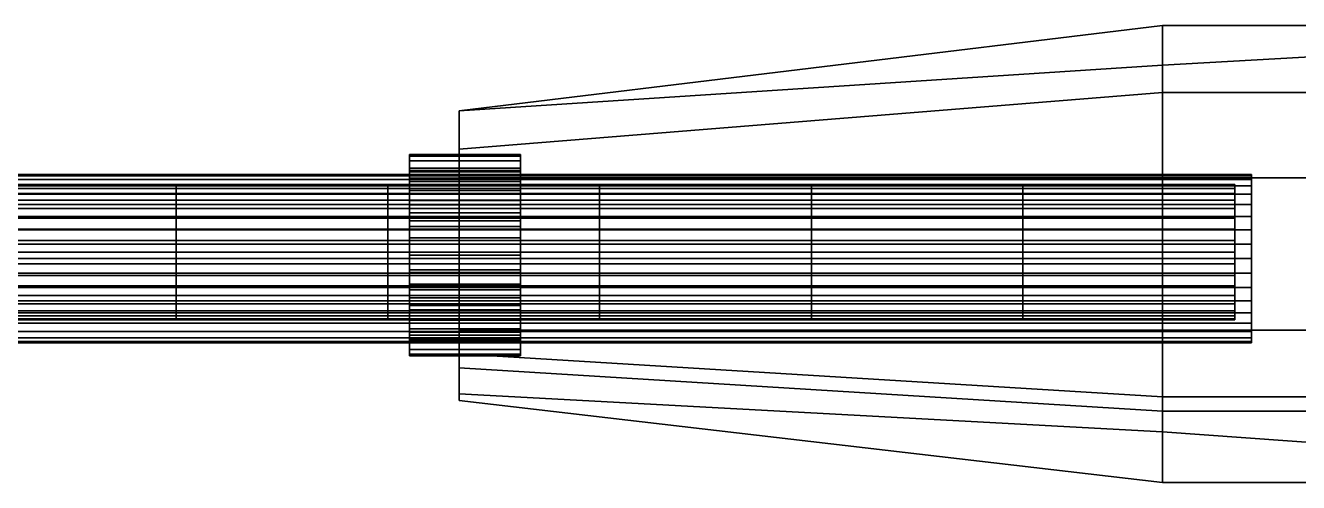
# Model space of a CAD drawing. Extents: x -1.17 to 1.57, y -0.07 to 0.07.
# Drawn here: x -0.6474 to -0.2374, y -0.0736 to 0.0736 of the extents above; entities that cross this region are included whole.
import ezdxf

# ---------------------------------------------------------------- set-up
doc = ezdxf.new("R2010")
doc.units = 0
doc.layers.add('CA_ON', color=88, linetype='CONTINUOUS')
doc.layers.add('CUBO_2', color=88, linetype='CONTINUOUS')

msp = doc.modelspace()

# ---------------------------------------------------------------- meshes
at = {"layer": 'CA_ON'}
mesh = msp.add_polyface(dxfattribs=at)
corners = [(-0.5988, -0.0199, 2.2232), (-0.5307, -0.0199, 2.2232), (-0.5307, -0.0209, 2.2196), (-0.5988, -0.0209, 2.2196), (-0.5307, -0.0212, 2.2158), (-0.5988, -0.0212, 2.2158), (-0.5307, -0.0209, 2.2121), (-0.5988, -0.0209, 2.2121), (-0.5307, -0.0199, 2.2085), (-0.5988, -0.0199, 2.2085), (-0.5307, -0.0183, 2.2051), (-0.5988, -0.0183, 2.2051), (-0.5307, -0.0161, 2.2021), (-0.5988, -0.0161, 2.2021), (-0.5307, -0.0134, 2.1994), (-0.5988, -0.0134, 2.1994), (-0.5307, -0.0103, 2.1973), (-0.5988, -0.0103, 2.1973), (-0.5307, -0.0069, 2.1957), (-0.5988, -0.0069, 2.1957), (-0.5307, -0.0032, 2.1948), (-0.5988, -0.0032, 2.1948), (-0.5307, 0.0006, 2.1944), (-0.5988, 0.0006, 2.1944), (-0.5237, -0.0004, 2.1384), (-0.5237, -0.0004, 2.1061), (-0.5237, 0.0052, 2.1065), (-0.5237, 0.0107, 2.108), (-0.5237, 0.0158, 2.1104), (-0.5237, 0.0204, 2.1136), (-0.5237, 0.0244, 2.1176), (-0.5237, 0.0276, 2.1222), (-0.5237, 0.03, 2.1274), (-0.5237, 0.0315, 2.1328), (-0.5237, 0.032, 2.1384), (-0.5237, 0.0315, 2.1441), (-0.5237, 0.03, 2.1495), (-0.5237, 0.0276, 2.1546), (-0.5237, 0.0244, 2.1593), (-0.5237, 0.0204, 2.1632), (-0.5237, 0.0158, 2.1665), (-0.5237, 0.0107, 2.1689), (-0.5237, 0.0052, 2.1703), (-0.5237, -0.0004, 2.1708), (-0.5237, -0.006, 2.1703), (-0.5237, -0.0115, 2.1689), (-0.5237, -0.0166, 2.1665), (-0.5237, -0.0212, 2.1632)]
mesh.append_faces([[corners[k] for k in face] for face in [(0, 1, 2, 3), (3, 2, 4, 5), (5, 4, 6, 7), (7, 6, 8, 9), (9, 8, 10, 11), (11, 10, 12, 13), (13, 12, 14, 15), (15, 14, 16, 17), (17, 16, 18, 19), (19, 18, 20, 21), (21, 20, 22, 23), (24, 25, 26, 26), (24, 26, 27, 27), (24, 27, 28, 28), (24, 28, 29, 29), (24, 29, 30, 30), (24, 30, 31, 31), (24, 31, 32, 32), (24, 32, 33, 33), (24, 33, 34, 34), (24, 34, 35, 35), (24, 35, 36, 36), (24, 36, 37, 37), (24, 37, 38, 38), (24, 38, 39, 39), (24, 39, 40, 40), (24, 40, 41, 41), (24, 41, 42, 42), (24, 42, 43, 43), (24, 43, 44, 44), (24, 44, 45, 45), (24, 45, 46, 46), (24, 46, 47, 47)]])
mesh = msp.add_polyface(dxfattribs=at)
corners = [(-0.5307, 0.0173, 2.2021), (-0.4625, 0.0173, 2.2021), (-0.4625, 0.0195, 2.2051), (-0.5307, 0.0195, 2.2051), (-0.4625, 0.0211, 2.2085), (-0.5307, 0.0211, 2.2085), (-0.4625, 0.0221, 2.2121), (-0.5307, 0.0221, 2.2121), (-0.4625, 0.0224, 2.2158), (-0.5307, 0.0224, 2.2158), (-0.5237, 0.0158, 2.1104), (-0.488, 0.0158, 2.1104), (-0.488, 0.0204, 2.1136), (-0.5237, 0.0204, 2.1136), (-0.488, 0.0244, 2.1176), (-0.5237, 0.0244, 2.1176), (-0.488, 0.0276, 2.1222), (-0.5237, 0.0276, 2.1222), (-0.488, 0.03, 2.1274), (-0.5237, 0.03, 2.1274), (-0.488, 0.0315, 2.1328), (-0.5237, 0.0315, 2.1328), (-0.488, 0.032, 2.1384), (-0.5237, 0.032, 2.1384), (-0.488, 0.0315, 2.1441), (-0.5237, 0.0315, 2.1441), (-0.488, 0.03, 2.1495), (-0.5237, 0.03, 2.1495), (-0.488, 0.0276, 2.1546), (-0.5237, 0.0276, 2.1546), (-0.488, 0.0244, 2.1593), (-0.5237, 0.0244, 2.1593), (-0.488, 0.0204, 2.1632), (-0.5237, 0.0204, 2.1632), (-0.488, 0.0158, 2.1665), (-0.5237, 0.0158, 2.1665), (-0.5237, 0.0172, 2.1949), (-0.488, 0.0172, 2.1949), (-0.488, 0.0205, 2.1982), (-0.5237, 0.0205, 2.1982), (-0.5237, -0.0004, 2.2158), (-0.5237, 0.0233, 2.2021), (-0.488, 0.0233, 2.2021), (-0.5237, 0.0253, 2.2065), (-0.488, 0.0253, 2.2065), (-0.5237, 0.0265, 2.2111), (-0.488, 0.0265, 2.2111), (-0.5237, 0.0269, 2.2158), (-0.488, 0.0269, 2.2158), (-0.5237, 0.0265, 2.2205), (-0.488, 0.0265, 2.2205), (-0.5237, 0.0253, 2.2251), (-0.488, 0.0253, 2.2251), (-0.5237, 0.0233, 2.2295), (-0.488, 0.0233, 2.2295), (-0.488, 0.0205, 2.2334), (-0.5237, 0.0205, 2.2334), (-0.488, 0.0172, 2.2367), (-0.5237, 0.0172, 2.2367)]
mesh.append_faces([[corners[k] for k in face] for face in [(0, 1, 2, 3), (3, 2, 4, 5), (5, 4, 6, 7), (7, 6, 8, 9), (10, 11, 12, 13), (13, 12, 14, 15), (15, 14, 16, 17), (17, 16, 18, 19), (19, 18, 20, 21), (21, 20, 22, 23), (23, 22, 24, 25), (25, 24, 26, 27), (27, 26, 28, 29), (29, 28, 30, 31), (31, 30, 32, 33), (33, 32, 34, 35), (36, 37, 38, 39), (40, 39, 41, 41), (39, 38, 42, 41), (40, 41, 43, 43), (41, 42, 44, 43), (40, 43, 45, 45), (43, 44, 46, 45), (40, 45, 47, 47), (45, 46, 48, 47), (40, 47, 49, 49), (47, 48, 50, 49), (40, 49, 51, 51), (49, 50, 52, 51), (40, 51, 53, 53), (51, 52, 54, 53), (53, 54, 55, 56), (56, 55, 57, 58)]])
mesh = msp.add_polyface(dxfattribs=at)
corners = [(-0.5307, 0.0224, 2.2158), (-0.4625, 0.0224, 2.2158), (-0.4625, 0.0221, 2.2196), (-0.5307, 0.0221, 2.2196), (-0.4625, 0.0211, 2.2232), (-0.5307, 0.0211, 2.2232), (-0.4625, 0.0195, 2.2265), (-0.5307, 0.0195, 2.2265), (-0.4625, 0.0173, 2.2296), (-0.5307, 0.0173, 2.2296), (-0.4625, 0.0146, 2.2322), (-0.5307, 0.0146, 2.2322), (-0.4625, 0.0115, 2.2344), (-0.5307, 0.0115, 2.2344), (-0.4625, 0.008, 2.236), (-0.5307, 0.008, 2.236), (-0.4625, 0.0044, 2.2369), (-0.5307, 0.0044, 2.2369), (-0.4625, 0.0006, 2.2372), (-0.5307, 0.0006, 2.2372), (-0.4625, -0.0032, 2.2369), (-0.5307, -0.0032, 2.2369), (-0.5307, -0.0032, 2.1948), (-0.4625, -0.0032, 2.1948), (-0.4625, 0.0006, 2.1944), (-0.5307, 0.0006, 2.1944), (-0.488, -0.0004, 2.1061), (-0.488, -0.0004, 2.1384), (-0.488, 0.0052, 2.1065), (-0.488, 0.0107, 2.108), (-0.488, 0.0158, 2.1104), (-0.488, 0.0204, 2.1136), (-0.488, 0.0244, 2.1176), (-0.488, 0.0276, 2.1222), (-0.488, 0.03, 2.1274), (-0.488, 0.0315, 2.1328), (-0.488, 0.032, 2.1384), (-0.488, 0.0315, 2.1441), (-0.488, 0.03, 2.1495), (-0.488, 0.0276, 2.1546), (-0.488, 0.0244, 2.1593), (-0.488, 0.0204, 2.1632), (-0.488, 0.0158, 2.1665), (-0.488, 0.0107, 2.1689), (-0.488, 0.0052, 2.1703), (-0.488, -0.0004, 2.1708), (-0.488, -0.006, 2.1703), (-0.488, -0.006, 2.1065), (-0.488, -0.0004, 2.1885), (-0.488, -0.0004, 2.2158), (-0.488, 0.0043, 2.1889), (-0.488, 0.0089, 2.1901)]
mesh.append_faces([[corners[k] for k in face] for face in [(0, 1, 2, 3), (3, 2, 4, 5), (5, 4, 6, 7), (7, 6, 8, 9), (9, 8, 10, 11), (11, 10, 12, 13), (13, 12, 14, 15), (15, 14, 16, 17), (17, 16, 18, 19), (19, 18, 20, 21), (22, 23, 24, 25), (26, 27, 28, 28), (28, 27, 29, 29), (29, 27, 30, 30), (30, 27, 31, 31), (31, 27, 32, 32), (32, 27, 33, 33), (33, 27, 34, 34), (34, 27, 35, 35), (35, 27, 36, 36), (36, 27, 37, 37), (37, 27, 38, 38), (38, 27, 39, 39), (39, 27, 40, 40), (40, 27, 41, 41), (41, 27, 42, 42), (42, 27, 43, 43), (43, 27, 44, 44), (44, 27, 45, 45), (45, 27, 46, 46), (47, 27, 26, 26), (48, 49, 50, 50), (50, 49, 51, 51)]])
mesh = msp.add_polyface(dxfattribs=at)
corners = [(-0.667, 0.0044, 2.1948), (-0.5988, 0.0044, 2.1948), (-0.5988, 0.008, 2.1957), (-0.667, 0.008, 2.1957), (-0.5988, 0.0115, 2.1973), (-0.667, 0.0115, 2.1973), (-0.5988, 0.0146, 2.1994), (-0.667, 0.0146, 2.1994), (-0.5988, 0.0173, 2.2021), (-0.667, 0.0173, 2.2021), (-0.5988, 0.0195, 2.2051), (-0.667, 0.0195, 2.2051), (-0.5988, 0.0211, 2.2085), (-0.667, 0.0211, 2.2085), (-0.5988, 0.0221, 2.2121), (-0.667, 0.0221, 2.2121), (-0.5988, 0.0224, 2.2158), (-0.667, 0.0224, 2.2158), (-0.5988, 0.0221, 2.2196), (-0.667, 0.0221, 2.2196), (-0.5988, 0.0211, 2.2232), (-0.667, 0.0211, 2.2232), (-0.5988, 0.0195, 2.2265), (-0.667, 0.0195, 2.2265), (-0.5988, 0.0173, 2.2296), (-0.667, 0.0173, 2.2296), (-0.5988, 0.0146, 2.2322), (-0.667, 0.0146, 2.2322), (-0.5988, 0.0115, 2.2344), (-0.667, 0.0115, 2.2344), (-0.5988, 0.008, 2.236), (-0.667, 0.008, 2.236), (-0.5988, 0.0044, 2.2369), (-0.667, 0.0044, 2.2369), (-0.5988, 0.0006, 2.2372), (-0.667, 0.0006, 2.2372), (-0.2526, 0.0078, 2.1129), (-1.056, 0.0078, 2.1129), (-1.056, 0.0032, 2.1117), (-0.2526, 0.0032, 2.1117), (-0.2526, 0.0121, 2.1149), (-1.056, 0.0121, 2.1149), (-0.2526, 0.0159, 2.1177), (-1.056, 0.0159, 2.1177), (-0.2526, 0.0193, 2.121), (-1.056, 0.0193, 2.121), (-0.2526, 0.022, 2.1249), (-1.056, 0.022, 2.1249), (-0.2526, 0.024, 2.1292), (-1.056, 0.024, 2.1292), (-0.2526, 0.0252, 2.1337), (-1.056, 0.0252, 2.1337), (-0.2526, 0.0256, 2.1384), (-1.056, 0.0256, 2.1384), (-0.2526, 0.0252, 2.1432), (-1.056, 0.0252, 2.1432), (-0.2526, 0.024, 2.1477), (-1.056, 0.024, 2.1477), (-0.2526, 0.022, 2.152), (-1.056, 0.022, 2.152), (-0.2526, 0.0193, 2.1559), (-1.056, 0.0193, 2.1559), (-0.2526, 0.0159, 2.1592), (-1.056, 0.0159, 2.1592), (-0.2526, 0.0121, 2.1619), (-1.056, 0.0121, 2.1619), (-0.2526, 0.0078, 2.1639), (-1.056, 0.0078, 2.1639), (-0.2526, 0.0032, 2.1652), (-1.056, 0.0032, 2.1652)]
mesh.append_faces([[corners[k] for k in face] for face in [(0, 1, 2, 3), (3, 2, 4, 5), (5, 4, 6, 7), (7, 6, 8, 9), (9, 8, 10, 11), (11, 10, 12, 13), (13, 12, 14, 15), (15, 14, 16, 17), (17, 16, 18, 19), (19, 18, 20, 21), (21, 20, 22, 23), (23, 22, 24, 25), (25, 24, 26, 27), (27, 26, 28, 29), (29, 28, 30, 31), (31, 30, 32, 33), (33, 32, 34, 35), (36, 37, 38, 39), (40, 41, 37, 36), (42, 43, 41, 40), (44, 45, 43, 42), (46, 47, 45, 44), (48, 49, 47, 46), (50, 51, 49, 48), (52, 53, 51, 50), (54, 55, 53, 52), (56, 57, 55, 54), (58, 59, 57, 56), (60, 61, 59, 58), (62, 63, 61, 60), (64, 65, 63, 62), (66, 67, 65, 64), (68, 69, 67, 66)]])
mesh = msp.add_polyface(dxfattribs=at)
corners = [(-0.488, 0.0089, 2.1901), (-0.488, -0.0004, 2.2158), (-0.488, 0.0133, 2.1921), (-0.488, 0.0172, 2.1949), (-0.488, 0.0205, 2.1982), (-0.488, 0.0233, 2.2021), (-0.488, 0.0253, 2.2065), (-0.488, 0.0265, 2.2111), (-0.488, 0.0269, 2.2158), (-0.488, 0.0265, 2.2205), (-0.488, 0.0253, 2.2251), (-0.488, 0.0233, 2.2295), (-0.488, 0.0205, 2.2334), (-0.488, 0.0172, 2.2367), (-0.488, 0.0133, 2.2395), (-0.488, 0.0089, 2.2415), (-0.488, 0.0043, 2.2427), (-0.488, -0.0004, 2.2431), (-0.488, -0.0051, 2.2427), (-0.488, -0.0097, 2.2415), (-0.488, -0.0141, 2.2395), (-0.488, -0.018, 2.2367), (-0.488, -0.0213, 2.2334), (-0.488, -0.0241, 2.2295), (-0.488, -0.0261, 2.2251), (-0.488, -0.0273, 2.2205), (-0.488, -0.0277, 2.2158), (-0.488, -0.0273, 2.2111), (-0.488, -0.0261, 2.2065), (-0.488, -0.0241, 2.2021), (-0.488, -0.0213, 2.1982), (-0.488, -0.018, 2.1949), (-0.488, -0.0141, 2.1921), (-0.488, -0.0097, 2.1901)]
mesh.append_faces([[corners[k] for k in face] for face in [(0, 1, 2, 2), (2, 1, 3, 3), (3, 1, 4, 4), (4, 1, 5, 5), (5, 1, 6, 6), (6, 1, 7, 7), (7, 1, 8, 8), (8, 1, 9, 9), (9, 1, 10, 10), (10, 1, 11, 11), (11, 1, 12, 12), (12, 1, 13, 13), (13, 1, 14, 14), (14, 1, 15, 15), (15, 1, 16, 16), (16, 1, 17, 17), (17, 1, 18, 18), (18, 1, 19, 19), (19, 1, 20, 20), (20, 1, 21, 21), (21, 1, 22, 22), (22, 1, 23, 23), (23, 1, 24, 24), (24, 1, 25, 25), (25, 1, 26, 26), (26, 1, 27, 27), (27, 1, 28, 28), (28, 1, 29, 29), (29, 1, 30, 30), (30, 1, 31, 31), (31, 1, 32, 32), (32, 1, 33, 33)]])
mesh = msp.add_polyface(dxfattribs=at)
corners = [(-0.258, 0.0006, 2.1944), (-0.258, 0.0006, 2.2158), (-0.258, 0.0044, 2.1948), (-0.258, 0.008, 2.1957), (-0.258, 0.0115, 2.1973), (-0.258, 0.0146, 2.1994), (-0.258, 0.0173, 2.2021), (-0.258, 0.0195, 2.2051), (-0.258, 0.0211, 2.2085), (-0.258, 0.0221, 2.2121), (-0.258, 0.0224, 2.2158), (-0.258, 0.0221, 2.2196), (-0.258, 0.0211, 2.2232), (-0.258, 0.0195, 2.2265), (-0.258, 0.0173, 2.2296), (-0.258, 0.0146, 2.2322), (-0.258, 0.0115, 2.2344), (-0.258, 0.008, 2.236), (-0.258, 0.0044, 2.2369), (-0.258, 0.0006, 2.2372), (-0.258, -0.0032, 2.2369), (-0.258, -0.0069, 2.1957), (-0.258, -0.0032, 2.1948), (-0.3262, -0.0032, 2.1948), (-0.3262, 0.0006, 2.1944), (-0.2526, -0.0062, 2.1117), (-0.2526, -0.0108, 2.1129), (-0.2526, 0.0032, 2.1117), (-0.2526, -0.0015, 2.1113), (-0.2526, -0.0062, 2.1652), (-0.2526, -0.0015, 2.1656), (-0.2526, 0.0032, 2.1652), (-0.2526, -0.0108, 2.1639), (-0.2526, 0.024, 2.1477), (-0.2526, 0.0252, 2.1432), (-0.2526, 0.0193, 2.121), (-0.2526, 0.0078, 2.1639), (-0.2526, 0.024, 2.1292), (-0.2526, 0.022, 2.1249), (-0.2526, 0.0252, 2.1337), (-0.2526, 0.0159, 2.1177), (-0.2526, 0.0121, 2.1149), (-0.2526, 0.0193, 2.1559), (-0.2526, 0.022, 2.152), (-0.2526, 0.0159, 2.1592), (-0.2526, 0.0078, 2.1129), (-0.2526, 0.0256, 2.1384), (-0.2526, -0.0151, 2.1149), (-0.2526, 0.0121, 2.1619)]
mesh.append_faces([[corners[k] for k in face] for face in [(0, 1, 2, 2), (2, 1, 3, 3), (3, 1, 4, 4), (4, 1, 5, 5), (5, 1, 6, 6), (6, 1, 7, 7), (7, 1, 8, 8), (8, 1, 9, 9), (9, 1, 10, 10), (10, 1, 11, 11), (11, 1, 12, 12), (12, 1, 13, 13), (13, 1, 14, 14), (14, 1, 15, 15), (15, 1, 16, 16), (16, 1, 17, 17), (17, 1, 18, 18), (18, 1, 19, 19), (19, 1, 20, 20), (21, 1, 22, 22), (23, 22, 0, 24), (22, 1, 0, 0), (25, 26, 27, 28), (29, 30, 31, 32), (33, 34, 35, 36), (37, 38, 35, 39), (35, 40, 41, 36), (42, 43, 33, 44), (41, 45, 36, 36), (46, 39, 35, 34), (26, 47, 36, 36), (44, 33, 36, 48), (26, 36, 45, 27)]])
mesh = msp.add_polyface(dxfattribs=at)
corners = [(-0.5988, 0.0006, 2.1944), (-0.5307, 0.0006, 2.1944), (-0.5307, 0.0044, 2.1948), (-0.5988, 0.0044, 2.1948), (-0.5307, 0.008, 2.1957), (-0.5988, 0.008, 2.1957), (-0.5307, 0.0115, 2.1973), (-0.5988, 0.0115, 2.1973), (-0.5307, 0.0146, 2.1994), (-0.5988, 0.0146, 2.1994), (-0.5307, 0.0173, 2.2021), (-0.5988, 0.0173, 2.2021), (-0.5307, 0.0195, 2.2051), (-0.5988, 0.0195, 2.2051), (-0.5307, 0.0211, 2.2085), (-0.5988, 0.0211, 2.2085), (-0.5307, 0.0221, 2.2121), (-0.5988, 0.0221, 2.2121), (-0.5307, 0.0224, 2.2158), (-0.5988, 0.0224, 2.2158), (-0.5307, 0.0221, 2.2196), (-0.5988, 0.0221, 2.2196), (-0.5307, 0.0211, 2.2232), (-0.5988, 0.0211, 2.2232), (-0.5307, 0.0195, 2.2265), (-0.5988, 0.0195, 2.2265), (-0.5307, 0.0173, 2.2296), (-0.5988, 0.0173, 2.2296), (-0.5307, 0.0146, 2.2322), (-0.5988, 0.0146, 2.2322), (-0.5307, 0.0115, 2.2344), (-0.5988, 0.0115, 2.2344), (-0.5307, 0.008, 2.236), (-0.5988, 0.008, 2.236), (-0.5307, 0.0044, 2.2369), (-0.5988, 0.0044, 2.2369), (-0.5307, 0.0006, 2.2372), (-0.5988, 0.0006, 2.2372), (-0.5307, -0.0032, 2.2369), (-0.5988, -0.0032, 2.2369), (-0.5307, -0.0069, 2.236), (-0.5988, -0.0069, 2.236), (-0.5307, -0.0103, 2.2344), (-0.5988, -0.0103, 2.2344), (-0.5307, -0.0134, 2.2322), (-0.5988, -0.0134, 2.2322), (-0.5307, -0.0161, 2.2296), (-0.5988, -0.0161, 2.2296), (-0.5307, -0.0183, 2.2265), (-0.5988, -0.0183, 2.2265), (-0.5307, -0.0199, 2.2232), (-0.5988, -0.0199, 2.2232), (-0.667, -0.0199, 2.2085), (-0.5988, -0.0199, 2.2085), (-0.5988, -0.0183, 2.2051), (-0.667, -0.0183, 2.2051), (-0.5988, -0.0161, 2.2021), (-0.667, -0.0161, 2.2021), (-0.5988, -0.0134, 2.1994), (-0.667, -0.0134, 2.1994), (-0.5988, -0.0103, 2.1973), (-0.667, -0.0103, 2.1973), (-0.5988, -0.0069, 2.1957), (-0.667, -0.0069, 2.1957), (-0.5988, -0.0032, 2.1948), (-0.667, -0.0032, 2.1948), (-0.667, 0.0006, 2.1944)]
mesh.append_faces([[corners[k] for k in face] for face in [(0, 1, 2, 3), (3, 2, 4, 5), (5, 4, 6, 7), (7, 6, 8, 9), (9, 8, 10, 11), (11, 10, 12, 13), (13, 12, 14, 15), (15, 14, 16, 17), (17, 16, 18, 19), (19, 18, 20, 21), (21, 20, 22, 23), (23, 22, 24, 25), (25, 24, 26, 27), (27, 26, 28, 29), (29, 28, 30, 31), (31, 30, 32, 33), (33, 32, 34, 35), (35, 34, 36, 37), (37, 36, 38, 39), (39, 38, 40, 41), (41, 40, 42, 43), (43, 42, 44, 45), (45, 44, 46, 47), (47, 46, 48, 49), (49, 48, 50, 51), (52, 53, 54, 55), (55, 54, 56, 57), (57, 56, 58, 59), (59, 58, 60, 61), (61, 60, 62, 63), (63, 62, 64, 65), (65, 64, 0, 66)]])
mesh = msp.add_polyface(dxfattribs=at)
corners = [(-0.5307, 0.0006, 2.1944), (-0.4625, 0.0006, 2.1944), (-0.4625, 0.0044, 2.1948), (-0.5307, 0.0044, 2.1948), (-0.4625, 0.008, 2.1957), (-0.5307, 0.008, 2.1957), (-0.4625, 0.0115, 2.1973), (-0.5307, 0.0115, 2.1973), (-0.4625, 0.0146, 2.1994), (-0.5307, 0.0146, 2.1994), (-0.4625, 0.0173, 2.2021), (-0.5307, 0.0173, 2.2021), (-0.5237, -0.0004, 2.1061), (-0.488, -0.0004, 2.1061), (-0.488, 0.0052, 2.1065), (-0.5237, 0.0052, 2.1065), (-0.488, 0.0107, 2.108), (-0.5237, 0.0107, 2.108), (-0.488, 0.0158, 2.1104), (-0.5237, 0.0158, 2.1104), (-0.5237, 0.0158, 2.1665), (-0.488, 0.0158, 2.1665), (-0.488, 0.0107, 2.1689), (-0.5237, 0.0107, 2.1689), (-0.488, 0.0052, 2.1703), (-0.5237, 0.0052, 2.1703), (-0.488, -0.0004, 2.1708), (-0.5237, -0.0004, 2.1708), (-0.5237, -0.0004, 2.1384), (-0.5237, -0.006, 2.1065), (-0.5237, -0.0004, 2.2158), (-0.5237, -0.0004, 2.1885), (-0.5237, 0.0043, 2.1889), (-0.488, -0.0004, 2.1885), (-0.488, 0.0043, 2.1889), (-0.5237, 0.0089, 2.1901), (-0.488, 0.0089, 2.1901), (-0.5237, 0.0133, 2.1921), (-0.488, 0.0133, 2.1921), (-0.5237, 0.0172, 2.1949), (-0.488, 0.0172, 2.1949), (-0.5237, 0.0205, 2.1982), (-0.5237, 0.0233, 2.2295), (-0.5237, 0.0205, 2.2334), (-0.5237, 0.0172, 2.2367), (-0.5237, 0.0133, 2.2395), (-0.488, 0.0172, 2.2367), (-0.488, 0.0133, 2.2395), (-0.5237, 0.0089, 2.2415), (-0.488, 0.0089, 2.2415), (-0.5237, 0.0043, 2.2427), (-0.488, 0.0043, 2.2427), (-0.5237, -0.0004, 2.2431), (-0.488, -0.0004, 2.2431), (-0.5237, -0.0051, 2.1889), (-0.488, -0.0051, 2.1889)]
mesh.append_faces([[corners[k] for k in face] for face in [(0, 1, 2, 3), (3, 2, 4, 5), (5, 4, 6, 7), (7, 6, 8, 9), (9, 8, 10, 11), (12, 13, 14, 15), (15, 14, 16, 17), (17, 16, 18, 19), (20, 21, 22, 23), (23, 22, 24, 25), (25, 24, 26, 27), (28, 29, 12, 12), (30, 31, 32, 32), (31, 33, 34, 32), (30, 32, 35, 35), (32, 34, 36, 35), (30, 35, 37, 37), (35, 36, 38, 37), (30, 37, 39, 39), (37, 38, 40, 39), (30, 39, 41, 41), (30, 42, 43, 43), (30, 43, 44, 44), (30, 44, 45, 45), (44, 46, 47, 45), (30, 45, 48, 48), (45, 47, 49, 48), (30, 48, 50, 50), (48, 49, 51, 50), (30, 50, 52, 52), (50, 51, 53, 52), (30, 54, 31, 31), (54, 55, 33, 31)]])
mesh = msp.add_polyface(dxfattribs=at)
corners = [(-0.4625, 0.0006, 2.1944), (-0.3943, 0.0006, 2.1944), (-0.3943, 0.0044, 2.1948), (-0.4625, 0.0044, 2.1948), (-0.3943, 0.008, 2.1957), (-0.4625, 0.008, 2.1957), (-0.3943, 0.0115, 2.1973), (-0.4625, 0.0115, 2.1973), (-0.3943, 0.0146, 2.1994), (-0.4625, 0.0146, 2.1994), (-0.3943, 0.0173, 2.2021), (-0.4625, 0.0173, 2.2021), (-0.3943, 0.0195, 2.2051), (-0.4625, 0.0195, 2.2051), (-0.3943, 0.0211, 2.2085), (-0.4625, 0.0211, 2.2085), (-0.3943, 0.0221, 2.2121), (-0.4625, 0.0221, 2.2121), (-0.3943, 0.0224, 2.2158), (-0.4625, 0.0224, 2.2158), (-0.3943, 0.0221, 2.2196), (-0.4625, 0.0221, 2.2196), (-0.3943, 0.0211, 2.2232), (-0.4625, 0.0211, 2.2232), (-0.3943, 0.0195, 2.2265), (-0.4625, 0.0195, 2.2265), (-0.3943, 0.0173, 2.2296), (-0.4625, 0.0173, 2.2296), (-0.3943, 0.0146, 2.2322), (-0.4625, 0.0146, 2.2322), (-0.3943, 0.0115, 2.2344), (-0.4625, 0.0115, 2.2344), (-0.3943, 0.008, 2.236), (-0.4625, 0.008, 2.236), (-0.3943, 0.0044, 2.2369), (-0.4625, 0.0044, 2.2369), (-0.3943, 0.0006, 2.2372), (-0.4625, 0.0006, 2.2372), (-0.3943, -0.0032, 2.2369), (-0.4625, -0.0032, 2.2369), (-0.3943, -0.0069, 2.236), (-0.4625, -0.0069, 2.236), (-0.3943, -0.0103, 2.2344), (-0.4625, -0.0103, 2.2344), (-0.3943, -0.0134, 2.2322), (-0.4625, -0.0134, 2.2322), (-0.3943, -0.0161, 2.2296), (-0.4625, -0.0161, 2.2296), (-0.3943, -0.0183, 2.2265), (-0.4625, -0.0183, 2.2265), (-0.3943, -0.0199, 2.2232), (-0.4625, -0.0199, 2.2232), (-0.3943, -0.0209, 2.2196), (-0.4625, -0.0209, 2.2196), (-0.3943, -0.0212, 2.2158), (-0.4625, -0.0212, 2.2158), (-0.3943, -0.0209, 2.2121), (-0.4625, -0.0209, 2.2121), (-0.3943, -0.0199, 2.2085), (-0.4625, -0.0199, 2.2085), (-0.3943, -0.0183, 2.2051), (-0.4625, -0.0183, 2.2051), (-0.3943, -0.0161, 2.2021), (-0.4625, -0.0161, 2.2021), (-0.488, -0.0097, 2.1901), (-0.488, -0.0004, 2.2158), (-0.488, -0.0051, 2.1889), (-0.488, -0.0004, 2.1885)]
mesh.append_faces([[corners[k] for k in face] for face in [(0, 1, 2, 3), (3, 2, 4, 5), (5, 4, 6, 7), (7, 6, 8, 9), (9, 8, 10, 11), (11, 10, 12, 13), (13, 12, 14, 15), (15, 14, 16, 17), (17, 16, 18, 19), (19, 18, 20, 21), (21, 20, 22, 23), (23, 22, 24, 25), (25, 24, 26, 27), (27, 26, 28, 29), (29, 28, 30, 31), (31, 30, 32, 33), (33, 32, 34, 35), (35, 34, 36, 37), (37, 36, 38, 39), (39, 38, 40, 41), (41, 40, 42, 43), (43, 42, 44, 45), (45, 44, 46, 47), (47, 46, 48, 49), (49, 48, 50, 51), (51, 50, 52, 53), (53, 52, 54, 55), (55, 54, 56, 57), (57, 56, 58, 59), (59, 58, 60, 61), (61, 60, 62, 63), (64, 65, 66, 66), (66, 65, 67, 67)]])
mesh = msp.add_polyface(dxfattribs=at)
corners = [(-0.3943, 0.0006, 2.1944), (-0.3262, 0.0006, 2.1944), (-0.3262, 0.0044, 2.1948), (-0.3943, 0.0044, 2.1948), (-0.3262, 0.008, 2.1957), (-0.3943, 0.008, 2.1957), (-0.3262, 0.0115, 2.1973), (-0.3943, 0.0115, 2.1973), (-0.3262, 0.0146, 2.1994), (-0.3943, 0.0146, 2.1994), (-0.3262, 0.0173, 2.2021), (-0.3943, 0.0173, 2.2021), (-0.3262, 0.0195, 2.2051), (-0.3943, 0.0195, 2.2051), (-0.3262, 0.0211, 2.2085), (-0.3943, 0.0211, 2.2085), (-0.3262, 0.0221, 2.2121), (-0.3943, 0.0221, 2.2121), (-0.3262, 0.0224, 2.2158), (-0.3943, 0.0224, 2.2158), (-0.3262, 0.0221, 2.2196), (-0.3943, 0.0221, 2.2196), (-0.3262, 0.0211, 2.2232), (-0.3943, 0.0211, 2.2232), (-0.3262, 0.0195, 2.2265), (-0.3943, 0.0195, 2.2265), (-0.3262, 0.0173, 2.2296), (-0.3943, 0.0173, 2.2296), (-0.3262, 0.0146, 2.2322), (-0.3943, 0.0146, 2.2322), (-0.3262, 0.0115, 2.2344), (-0.3943, 0.0115, 2.2344), (-0.3262, 0.008, 2.236), (-0.3943, 0.008, 2.236), (-0.3262, 0.0044, 2.2369), (-0.3943, 0.0044, 2.2369), (-0.3262, 0.0006, 2.2372), (-0.3943, 0.0006, 2.2372), (-0.3262, -0.0032, 2.2369), (-0.3943, -0.0032, 2.2369), (-0.3262, -0.0069, 2.236), (-0.3943, -0.0069, 2.236), (-0.3262, -0.0103, 2.2344), (-0.3943, -0.0103, 2.2344), (-0.3262, -0.0134, 2.2322), (-0.3943, -0.0134, 2.2322), (-0.3262, -0.0161, 2.2296), (-0.3943, -0.0161, 2.2296), (-0.3262, -0.0183, 2.2265), (-0.3943, -0.0183, 2.2265), (-0.3262, -0.0199, 2.2232), (-0.3943, -0.0199, 2.2232), (-0.3262, -0.0209, 2.2196), (-0.3943, -0.0209, 2.2196), (-0.3262, -0.0212, 2.2158), (-0.3943, -0.0212, 2.2158), (-0.4625, -0.0161, 2.2021), (-0.3943, -0.0161, 2.2021), (-0.3943, -0.0134, 2.1994), (-0.4625, -0.0134, 2.1994), (-0.3943, -0.0103, 2.1973), (-0.4625, -0.0103, 2.1973), (-0.3943, -0.0069, 2.1957), (-0.4625, -0.0069, 2.1957), (-0.3943, -0.0032, 2.1948), (-0.4625, -0.0032, 2.1948), (-0.4625, 0.0006, 2.1944)]
mesh.append_faces([[corners[k] for k in face] for face in [(0, 1, 2, 3), (3, 2, 4, 5), (5, 4, 6, 7), (7, 6, 8, 9), (9, 8, 10, 11), (11, 10, 12, 13), (13, 12, 14, 15), (15, 14, 16, 17), (17, 16, 18, 19), (19, 18, 20, 21), (21, 20, 22, 23), (23, 22, 24, 25), (25, 24, 26, 27), (27, 26, 28, 29), (29, 28, 30, 31), (31, 30, 32, 33), (33, 32, 34, 35), (35, 34, 36, 37), (37, 36, 38, 39), (39, 38, 40, 41), (41, 40, 42, 43), (43, 42, 44, 45), (45, 44, 46, 47), (47, 46, 48, 49), (49, 48, 50, 51), (51, 50, 52, 53), (53, 52, 54, 55), (56, 57, 58, 59), (59, 58, 60, 61), (61, 60, 62, 63), (63, 62, 64, 65), (65, 64, 0, 66)]])
mesh = msp.add_polyface(dxfattribs=at)
corners = [(-0.3262, 0.0006, 2.1944), (-0.258, 0.0006, 2.1944), (-0.258, 0.0044, 2.1948), (-0.3262, 0.0044, 2.1948), (-0.258, 0.008, 2.1957), (-0.3262, 0.008, 2.1957), (-0.258, 0.0115, 2.1973), (-0.3262, 0.0115, 2.1973), (-0.258, 0.0146, 2.1994), (-0.3262, 0.0146, 2.1994), (-0.258, 0.0173, 2.2021), (-0.3262, 0.0173, 2.2021), (-0.258, 0.0195, 2.2051), (-0.3262, 0.0195, 2.2051), (-0.258, 0.0211, 2.2085), (-0.3262, 0.0211, 2.2085), (-0.258, 0.0221, 2.2121), (-0.3262, 0.0221, 2.2121), (-0.258, 0.0224, 2.2158), (-0.3262, 0.0224, 2.2158), (-0.258, 0.0221, 2.2196), (-0.3262, 0.0221, 2.2196), (-0.258, 0.0211, 2.2232), (-0.3262, 0.0211, 2.2232), (-0.258, 0.0195, 2.2265), (-0.3262, 0.0195, 2.2265), (-0.258, 0.0173, 2.2296), (-0.3262, 0.0173, 2.2296), (-0.258, 0.0146, 2.2322), (-0.3262, 0.0146, 2.2322), (-0.258, 0.0115, 2.2344), (-0.3262, 0.0115, 2.2344), (-0.258, 0.008, 2.236), (-0.3262, 0.008, 2.236), (-0.258, 0.0044, 2.2369), (-0.3262, 0.0044, 2.2369), (-0.258, 0.0006, 2.2372), (-0.3262, 0.0006, 2.2372), (-0.258, -0.0032, 2.2369), (-0.3262, -0.0032, 2.2369), (-0.258, -0.0069, 2.236), (-0.3262, -0.0069, 2.236), (-0.258, -0.0103, 2.2344), (-0.3262, -0.0103, 2.2344), (-0.258, -0.0134, 2.2322), (-0.3262, -0.0134, 2.2322), (-0.258, -0.0161, 2.2296), (-0.3262, -0.0161, 2.2296), (-0.258, -0.0183, 2.2265), (-0.3262, -0.0183, 2.2265), (-0.3943, -0.0212, 2.2158), (-0.3262, -0.0212, 2.2158), (-0.3262, -0.0209, 2.2121), (-0.3943, -0.0209, 2.2121), (-0.3262, -0.0199, 2.2085), (-0.3943, -0.0199, 2.2085), (-0.3262, -0.0183, 2.2051), (-0.3943, -0.0183, 2.2051), (-0.3262, -0.0161, 2.2021), (-0.3943, -0.0161, 2.2021), (-0.3262, -0.0134, 2.1994), (-0.3943, -0.0134, 2.1994), (-0.3262, -0.0103, 2.1973), (-0.3943, -0.0103, 2.1973), (-0.3262, -0.0069, 2.1957), (-0.3943, -0.0069, 2.1957), (-0.3262, -0.0032, 2.1948), (-0.3943, -0.0032, 2.1948), (-0.3943, 0.0006, 2.1944)]
mesh.append_faces([[corners[k] for k in face] for face in [(0, 1, 2, 3), (3, 2, 4, 5), (5, 4, 6, 7), (7, 6, 8, 9), (9, 8, 10, 11), (11, 10, 12, 13), (13, 12, 14, 15), (15, 14, 16, 17), (17, 16, 18, 19), (19, 18, 20, 21), (21, 20, 22, 23), (23, 22, 24, 25), (25, 24, 26, 27), (27, 26, 28, 29), (29, 28, 30, 31), (31, 30, 32, 33), (33, 32, 34, 35), (35, 34, 36, 37), (37, 36, 38, 39), (39, 38, 40, 41), (41, 40, 42, 43), (43, 42, 44, 45), (45, 44, 46, 47), (47, 46, 48, 49), (50, 51, 52, 53), (53, 52, 54, 55), (55, 54, 56, 57), (57, 56, 58, 59), (59, 58, 60, 61), (61, 60, 62, 63), (63, 62, 64, 65), (65, 64, 66, 67), (67, 66, 0, 68)]])
mesh = msp.add_polyface(dxfattribs=at)
corners = [(-0.667, 0.0006, 2.1944), (-0.5988, 0.0006, 2.1944), (-0.5988, 0.0044, 2.1948), (-0.667, 0.0044, 2.1948), (-0.667, 0.0006, 2.2372), (-0.5988, 0.0006, 2.2372), (-0.5988, -0.0032, 2.2369), (-0.667, -0.0032, 2.2369), (-0.5988, -0.0069, 2.236), (-0.667, -0.0069, 2.236), (-0.5988, -0.0103, 2.2344), (-0.667, -0.0103, 2.2344), (-0.5988, -0.0134, 2.2322), (-0.667, -0.0134, 2.2322), (-0.5988, -0.0161, 2.2296), (-0.667, -0.0161, 2.2296), (-0.5988, -0.0183, 2.2265), (-0.667, -0.0183, 2.2265), (-0.5988, -0.0199, 2.2232), (-0.667, -0.0199, 2.2232), (-0.5988, -0.0209, 2.2196), (-0.667, -0.0209, 2.2196), (-0.5988, -0.0212, 2.2158), (-0.667, -0.0212, 2.2158), (-0.5988, -0.0209, 2.2121), (-0.667, -0.0209, 2.2121), (-0.5988, -0.0199, 2.2085), (-0.667, -0.0199, 2.2085), (-0.2526, 0.0032, 2.1117), (-1.056, 0.0032, 2.1117), (-1.056, -0.0015, 2.1113), (-0.2526, -0.0015, 2.1113), (-0.2526, -0.0015, 2.1656), (-1.056, -0.0015, 2.1656), (-1.056, 0.0032, 2.1652), (-0.2526, 0.0032, 2.1652), (-0.2526, -0.0062, 2.1652), (-1.056, -0.0062, 2.1652), (-0.2526, -0.0108, 2.1639), (-1.056, -0.0108, 2.1639), (-0.2526, -0.0151, 2.1619), (-1.056, -0.0151, 2.1619), (-0.2526, -0.0189, 2.1592), (-1.056, -0.0189, 2.1592), (-0.2526, -0.0223, 2.1559), (-1.056, -0.0223, 2.1559), (-0.2526, -0.025, 2.152), (-1.056, -0.025, 2.152), (-0.2526, -0.027, 2.1477), (-1.056, -0.027, 2.1477), (-0.2526, -0.0282, 2.1432), (-1.056, -0.0282, 2.1432), (-0.2526, -0.0286, 2.1384), (-1.056, -0.0286, 2.1384), (-0.2526, -0.0282, 2.1337), (-1.056, -0.0282, 2.1337), (-0.2526, -0.027, 2.1292), (-1.056, -0.027, 2.1292), (-0.2526, -0.025, 2.1249), (-1.056, -0.025, 2.1249), (-0.2526, -0.0223, 2.121), (-1.056, -0.0223, 2.121), (-0.2526, -0.0189, 2.1177), (-1.056, -0.0189, 2.1177), (-0.2526, -0.0151, 2.1149), (-1.056, -0.0151, 2.1149), (-0.2526, -0.0108, 2.1129), (-1.056, -0.0108, 2.1129), (-0.2526, -0.0062, 2.1117), (-1.056, -0.0062, 2.1117)]
mesh.append_faces([[corners[k] for k in face] for face in [(0, 1, 2, 3), (4, 5, 6, 7), (7, 6, 8, 9), (9, 8, 10, 11), (11, 10, 12, 13), (13, 12, 14, 15), (15, 14, 16, 17), (17, 16, 18, 19), (19, 18, 20, 21), (21, 20, 22, 23), (23, 22, 24, 25), (25, 24, 26, 27), (28, 29, 30, 31), (32, 33, 34, 35), (36, 37, 33, 32), (38, 39, 37, 36), (40, 41, 39, 38), (42, 43, 41, 40), (44, 45, 43, 42), (46, 47, 45, 44), (48, 49, 47, 46), (50, 51, 49, 48), (52, 53, 51, 50), (54, 55, 53, 52), (56, 57, 55, 54), (58, 59, 57, 56), (60, 61, 59, 58), (62, 63, 61, 60), (64, 65, 63, 62), (66, 67, 65, 64), (68, 69, 67, 66), (31, 30, 69, 68)]])
mesh = msp.add_polyface(dxfattribs=at)
corners = [(-0.258, -0.0032, 2.2369), (-0.258, 0.0006, 2.2158), (-0.258, -0.0069, 2.236), (-0.258, -0.0103, 2.2344), (-0.258, -0.0134, 2.2322), (-0.258, -0.0161, 2.2296), (-0.258, -0.0183, 2.2265), (-0.3262, -0.0183, 2.2265), (-0.258, -0.0199, 2.2232), (-0.3262, -0.0199, 2.2232), (-0.258, -0.0209, 2.2196), (-0.3262, -0.0209, 2.2196), (-0.258, -0.0212, 2.2158), (-0.3262, -0.0212, 2.2158), (-0.258, -0.0209, 2.2121), (-0.3262, -0.0209, 2.2121), (-0.258, -0.0199, 2.2085), (-0.3262, -0.0199, 2.2085), (-0.258, -0.0183, 2.2051), (-0.3262, -0.0183, 2.2051), (-0.258, -0.0161, 2.2021), (-0.3262, -0.0161, 2.2021), (-0.258, -0.0134, 2.1994), (-0.3262, -0.0134, 2.1994), (-0.258, -0.0103, 2.1973), (-0.3262, -0.0103, 2.1973), (-0.258, -0.0069, 2.1957), (-0.3262, -0.0069, 2.1957), (-0.258, -0.0032, 2.1948), (-0.3262, -0.0032, 2.1948), (-0.2526, 0.0032, 2.1652), (-0.2526, 0.0078, 2.1639), (-0.2526, -0.0151, 2.1149), (-0.2526, -0.0189, 2.1177), (-0.2526, -0.027, 2.1477), (-0.2526, -0.025, 2.152), (-0.2526, -0.0223, 2.1559), (-0.2526, -0.0282, 2.1432), (-0.2526, -0.027, 2.1292), (-0.2526, -0.0282, 2.1337), (-0.2526, -0.025, 2.1249), (-0.2526, -0.0223, 2.121), (-0.2526, -0.0286, 2.1384), (-0.2526, -0.0108, 2.1639), (-0.2526, -0.0189, 2.1592), (-0.2526, -0.0151, 2.1619)]
mesh.append_faces([[corners[k] for k in face] for face in [(0, 1, 2, 2), (2, 1, 3, 3), (3, 1, 4, 4), (4, 1, 5, 5), (5, 1, 6, 6), (7, 6, 8, 9), (6, 1, 8, 8), (9, 8, 10, 11), (8, 1, 10, 10), (11, 10, 12, 13), (10, 1, 12, 12), (13, 12, 14, 15), (12, 1, 14, 14), (15, 14, 16, 17), (14, 1, 16, 16), (17, 16, 18, 19), (16, 1, 18, 18), (19, 18, 20, 21), (18, 1, 20, 20), (21, 20, 22, 23), (20, 1, 22, 22), (23, 22, 24, 25), (22, 1, 24, 24), (25, 24, 26, 27), (24, 1, 26, 26), (27, 26, 28, 29), (30, 31, 32, 33), (34, 35, 36, 37), (38, 39, 30, 33), (40, 38, 33, 41), (37, 36, 39, 42), (43, 30, 44, 45), (44, 30, 39, 36)]])
mesh = msp.add_polyface(dxfattribs=at)
corners = [(-0.5307, -0.0032, 2.2369), (-0.4625, -0.0032, 2.2369), (-0.4625, -0.0069, 2.236), (-0.5307, -0.0069, 2.236), (-0.4625, -0.0103, 2.2344), (-0.5307, -0.0103, 2.2344), (-0.4625, -0.0134, 2.2322), (-0.5307, -0.0134, 2.2322), (-0.4625, -0.0161, 2.2296), (-0.5307, -0.0161, 2.2296), (-0.4625, -0.0183, 2.2265), (-0.5307, -0.0183, 2.2265), (-0.4625, -0.0199, 2.2232), (-0.5307, -0.0199, 2.2232), (-0.4625, -0.0209, 2.2196), (-0.5307, -0.0209, 2.2196), (-0.4625, -0.0212, 2.2158), (-0.5307, -0.0212, 2.2158), (-0.4625, -0.0209, 2.2121), (-0.5307, -0.0209, 2.2121), (-0.4625, -0.0199, 2.2085), (-0.5307, -0.0199, 2.2085), (-0.4625, -0.0183, 2.2051), (-0.5307, -0.0183, 2.2051), (-0.4625, -0.0161, 2.2021), (-0.5307, -0.0161, 2.2021), (-0.4625, -0.0134, 2.1994), (-0.5307, -0.0134, 2.1994), (-0.4625, -0.0103, 2.1973), (-0.5307, -0.0103, 2.1973), (-0.4625, -0.0069, 2.1957), (-0.5307, -0.0069, 2.1957), (-0.4625, -0.0032, 2.1948), (-0.5307, -0.0032, 2.1948), (-0.488, -0.006, 2.1703), (-0.488, -0.0004, 2.1384), (-0.488, -0.0115, 2.1689), (-0.488, -0.0166, 2.1665), (-0.488, -0.0212, 2.1632), (-0.488, -0.0252, 2.1593), (-0.488, -0.0284, 2.1546), (-0.488, -0.0308, 2.1495), (-0.488, -0.0323, 2.1441), (-0.488, -0.0328, 2.1384), (-0.488, -0.0323, 2.1328), (-0.488, -0.0308, 2.1274), (-0.488, -0.0284, 2.1222), (-0.488, -0.0252, 2.1176), (-0.488, -0.0212, 2.1136), (-0.488, -0.0166, 2.1104), (-0.488, -0.0115, 2.108), (-0.488, -0.006, 2.1065)]
mesh.append_faces([[corners[k] for k in face] for face in [(0, 1, 2, 3), (3, 2, 4, 5), (5, 4, 6, 7), (7, 6, 8, 9), (9, 8, 10, 11), (11, 10, 12, 13), (13, 12, 14, 15), (15, 14, 16, 17), (17, 16, 18, 19), (19, 18, 20, 21), (21, 20, 22, 23), (23, 22, 24, 25), (25, 24, 26, 27), (27, 26, 28, 29), (29, 28, 30, 31), (31, 30, 32, 33), (34, 35, 36, 36), (36, 35, 37, 37), (37, 35, 38, 38), (38, 35, 39, 39), (39, 35, 40, 40), (40, 35, 41, 41), (41, 35, 42, 42), (42, 35, 43, 43), (43, 35, 44, 44), (44, 35, 45, 45), (45, 35, 46, 46), (46, 35, 47, 47), (47, 35, 48, 48), (48, 35, 49, 49), (49, 35, 50, 50), (50, 35, 51, 51)]])
mesh = msp.add_polyface(dxfattribs=at)
corners = [(-0.5237, -0.0212, 2.1632), (-0.488, -0.0212, 2.1632), (-0.488, -0.0252, 2.1593), (-0.5237, -0.0252, 2.1593), (-0.5237, -0.0004, 2.1384), (-0.5237, -0.0284, 2.1546), (-0.488, -0.0284, 2.1546), (-0.5237, -0.0308, 2.1495), (-0.488, -0.0308, 2.1495), (-0.5237, -0.0323, 2.1441), (-0.488, -0.0323, 2.1441), (-0.5237, -0.0328, 2.1384), (-0.488, -0.0328, 2.1384), (-0.5237, -0.0323, 2.1328), (-0.488, -0.0323, 2.1328), (-0.5237, -0.0308, 2.1274), (-0.488, -0.0308, 2.1274), (-0.5237, -0.0284, 2.1222), (-0.488, -0.0284, 2.1222), (-0.5237, -0.0252, 2.1176), (-0.488, -0.0252, 2.1176), (-0.488, -0.0212, 2.1136), (-0.5237, -0.0212, 2.1136), (-0.5237, -0.018, 2.2367), (-0.488, -0.018, 2.2367), (-0.488, -0.0213, 2.2334), (-0.5237, -0.0213, 2.2334), (-0.488, -0.0241, 2.2295), (-0.5237, -0.0241, 2.2295), (-0.488, -0.0261, 2.2251), (-0.5237, -0.0261, 2.2251), (-0.5237, -0.0004, 2.2158), (-0.5237, -0.0273, 2.2205), (-0.488, -0.0273, 2.2205), (-0.5237, -0.0277, 2.2158), (-0.488, -0.0277, 2.2158), (-0.5237, -0.0273, 2.2111), (-0.488, -0.0273, 2.2111), (-0.5237, -0.0261, 2.2065), (-0.488, -0.0261, 2.2065), (-0.488, -0.0241, 2.2021), (-0.5237, -0.0241, 2.2021), (-0.488, -0.0213, 2.1982), (-0.5237, -0.0213, 2.1982), (-0.488, -0.018, 2.1949), (-0.5237, -0.018, 2.1949)]
mesh.append_faces([[corners[k] for k in face] for face in [(0, 1, 2, 3), (4, 3, 5, 5), (3, 2, 6, 5), (4, 5, 7, 7), (5, 6, 8, 7), (4, 7, 9, 9), (7, 8, 10, 9), (4, 9, 11, 11), (9, 10, 12, 11), (4, 11, 13, 13), (11, 12, 14, 13), (4, 13, 15, 15), (13, 14, 16, 15), (4, 15, 17, 17), (15, 16, 18, 17), (4, 17, 19, 19), (17, 18, 20, 19), (19, 20, 21, 22), (23, 24, 25, 26), (26, 25, 27, 28), (28, 27, 29, 30), (31, 30, 32, 32), (30, 29, 33, 32), (31, 32, 34, 34), (32, 33, 35, 34), (31, 34, 36, 36), (34, 35, 37, 36), (31, 36, 38, 38), (36, 37, 39, 38), (38, 39, 40, 41), (41, 40, 42, 43), (43, 42, 44, 45)]])
mesh = msp.add_polyface(dxfattribs=at)
corners = [(-0.5237, -0.0004, 2.1708), (-0.488, -0.0004, 2.1708), (-0.488, -0.006, 2.1703), (-0.5237, -0.006, 2.1703), (-0.488, -0.0115, 2.1689), (-0.5237, -0.0115, 2.1689), (-0.488, -0.0166, 2.1665), (-0.5237, -0.0166, 2.1665), (-0.488, -0.0212, 2.1632), (-0.5237, -0.0212, 2.1632), (-0.5237, -0.0004, 2.1384), (-0.5237, -0.0252, 2.1593), (-0.5237, -0.0252, 2.1176), (-0.5237, -0.0212, 2.1136), (-0.5237, -0.0166, 2.1104), (-0.488, -0.0212, 2.1136), (-0.488, -0.0166, 2.1104), (-0.5237, -0.0115, 2.108), (-0.488, -0.0115, 2.108), (-0.5237, -0.006, 2.1065), (-0.488, -0.006, 2.1065), (-0.488, -0.0004, 2.1061), (-0.5237, -0.0004, 2.1061), (-0.5237, -0.0004, 2.2158), (-0.5237, -0.0004, 2.2431), (-0.5237, -0.0051, 2.2427), (-0.488, -0.0004, 2.2431), (-0.488, -0.0051, 2.2427), (-0.5237, -0.0097, 2.2415), (-0.488, -0.0097, 2.2415), (-0.5237, -0.0141, 2.2395), (-0.488, -0.0141, 2.2395), (-0.5237, -0.018, 2.2367), (-0.488, -0.018, 2.2367), (-0.5237, -0.0213, 2.2334), (-0.5237, -0.0241, 2.2295), (-0.5237, -0.0261, 2.2251), (-0.5237, -0.0261, 2.2065), (-0.5237, -0.0241, 2.2021), (-0.5237, -0.0213, 2.1982), (-0.5237, -0.018, 2.1949), (-0.5237, -0.0141, 2.1921), (-0.488, -0.018, 2.1949), (-0.488, -0.0141, 2.1921), (-0.5237, -0.0097, 2.1901), (-0.488, -0.0097, 2.1901), (-0.5237, -0.0051, 2.1889), (-0.488, -0.0051, 2.1889)]
mesh.append_faces([[corners[k] for k in face] for face in [(0, 1, 2, 3), (3, 2, 4, 5), (5, 4, 6, 7), (7, 6, 8, 9), (10, 9, 11, 11), (10, 12, 13, 13), (10, 13, 14, 14), (13, 15, 16, 14), (10, 14, 17, 17), (14, 16, 18, 17), (10, 17, 19, 19), (17, 18, 20, 19), (19, 20, 21, 22), (23, 24, 25, 25), (24, 26, 27, 25), (23, 25, 28, 28), (25, 27, 29, 28), (23, 28, 30, 30), (28, 29, 31, 30), (23, 30, 32, 32), (30, 31, 33, 32), (23, 32, 34, 34), (23, 34, 35, 35), (23, 35, 36, 36), (23, 37, 38, 38), (23, 38, 39, 39), (23, 39, 40, 40), (23, 40, 41, 41), (40, 42, 43, 41), (23, 41, 44, 44), (41, 43, 45, 44), (23, 44, 46, 46), (44, 45, 47, 46)]])
at = {"layer": 'CUBO_2'}
mesh = msp.add_polyface(dxfattribs=at)
corners = [(-0.5077, -0.045, 2.0966), (-0.5077, -0.0472, 2.1817), (-0.5077, -0.0367, 2.2005), (-0.5077, -0.0322, 2.2555), (-0.2812, -0.0573, 2.0966), (-0.2812, -0.0736, 2.1821), (-0.2812, -0.0506, 2.1946), (-0.2812, -0.046, 2.2784), (-0.0547, -0.0736, 2.0577), (-0.0547, -0.0736, 2.1821), (-0.0547, -0.0506, 2.1946), (-0.0547, -0.046, 2.2784), (0.0322, -0.0736, 2.0831), (0.0323, -0.0736, 2.179), (0.0179, -0.0506, 2.2002), (0.067, -0.046, 2.2784), (0.0322, -0.0245, 2.0831), (0.0041, -0.0245, 2.1368), (0.0222, -0.0245, 2.1946), (0.063, -0.0245, 2.2784), (0.0322, 0.0245, 2.0831), (-0.002, 0.0245, 2.1368), (0.024, 0.0245, 2.1946), (0.063, 0.0245, 2.2784), (0.0322, 0.0736, 2.0831), (0.0238, 0.0736, 2.1826), (0.0363, 0.052, 2.1946), (0.063, 0.052, 2.2784), (-0.0547, 0.0736, 2.0577), (-0.0547, 0.0736, 2.1826), (-0.0547, 0.052, 2.1946), (-0.0547, 0.052, 2.2784), (-0.2812, 0.0608, 2.0966), (-0.2812, 0.0736, 2.1826), (-0.2812, 0.052, 2.1946), (-0.2812, 0.052, 2.2784), (-0.5077, 0.0461, 2.0966), (-0.5077, 0.0461, 2.1798), (-0.5077, 0.0338, 2.1946), (-0.5077, 0.0338, 2.2538), (-0.5077, 0.0245, 2.0966), (-0.5077, 0.0245, 2.1798), (-0.5077, 0.0245, 2.1946), (-0.5077, 0.0245, 2.2659), (-0.5077, -0.0245, 2.0966), (-0.5077, -0.0245, 2.1817), (-0.5077, -0.0245, 2.2005), (-0.5077, -0.0245, 2.2653), (-0.2812, -0.0245, 2.2784), (-0.2812, 0.0245, 2.2784), (-0.0547, -0.0245, 2.2784), (-0.0547, 0.0245, 2.2784), (-0.2812, 0.0245, 2.0966), (-0.2812, -0.0245, 2.0966), (-0.0547, 0.0245, 2.0577), (-0.0547, -0.0245, 2.0577)]
mesh.append_faces([[corners[k] for k in face] for face in [(0, 1, 5, 4), (4, 5, 9, 8), (8, 9, 13, 12), (1, 2, 6, 5), (5, 6, 10, 9), (9, 10, 14, 13), (2, 3, 7, 6), (6, 7, 11, 10), (10, 11, 15, 14), (12, 13, 17, 16), (16, 17, 21, 20), (20, 21, 25, 24), (13, 14, 18, 17), (17, 18, 22, 21), (21, 22, 26, 25), (14, 15, 19, 18), (18, 19, 23, 22), (22, 23, 27, 26), (24, 25, 29, 28), (28, 29, 33, 32), (32, 33, 37, 36), (25, 26, 30, 29), (29, 30, 34, 33), (33, 34, 38, 37), (26, 27, 31, 30), (30, 31, 35, 34), (34, 35, 39, 38), (36, 37, 41, 40), (40, 41, 45, 44), (44, 45, 1, 0), (37, 38, 42, 41), (41, 42, 46, 45), (45, 46, 2, 1), (38, 39, 43, 42), (42, 43, 47, 46), (46, 47, 3, 2), (3, 47, 48, 7), (7, 48, 50, 11), (11, 50, 19, 15), (47, 43, 49, 48), (48, 49, 51, 50), (50, 51, 23, 19), (43, 39, 35, 49), (49, 35, 31, 51), (51, 31, 27, 23), (36, 40, 52, 32), (32, 52, 54, 28), (28, 54, 20, 24), (40, 44, 53, 52), (52, 53, 55, 54), (54, 55, 16, 20), (44, 0, 4, 53), (53, 4, 8, 55), (55, 8, 12, 16)]])

doc.saveas('drawing.dxf')
